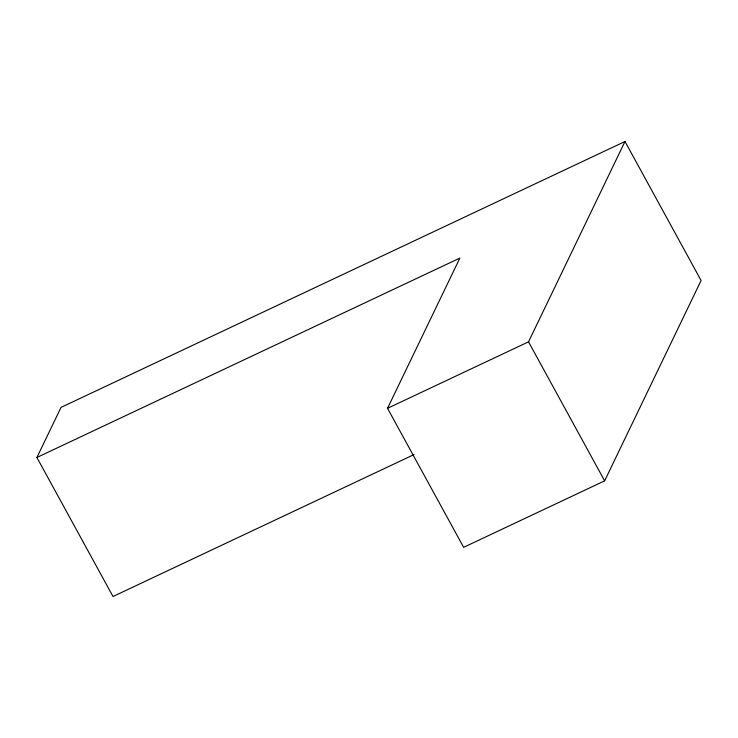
<?xml version="1.0" encoding="UTF-8"?>
<svg xmlns="http://www.w3.org/2000/svg" width="738" height="738" viewBox="0 0 738 738"><rect width="100%" height="100%" fill="white"/><g stroke="black" fill="none" stroke-linecap="round" stroke-linejoin="round"><path stroke-width="1.11" d="M36.9 457.486L61.014 407.404L624.994 141.493L701.1 280.514L604.634 480.853L463.639 547.328L387.533 408.308L459.885 258.06L36.9 457.486L113.006 596.507L414.101 454.543M387.533 408.308L528.528 341.832L624.994 141.493M528.528 341.832L604.634 480.853"/></g></svg>
